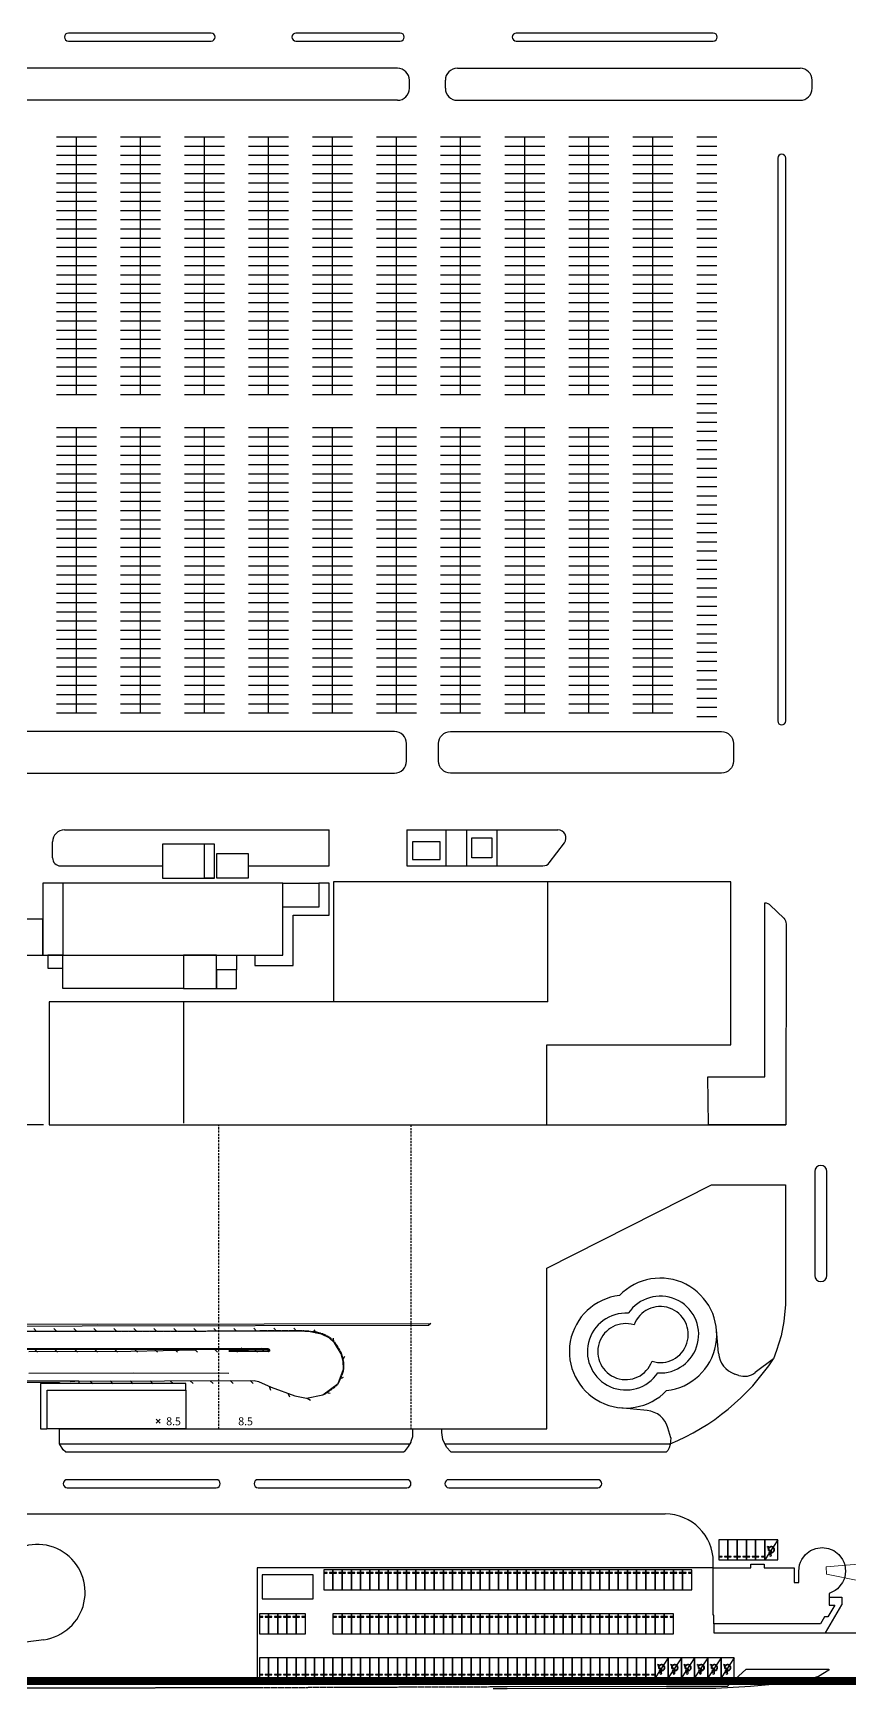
# Model space of a CAD drawing. Header units: millimetres. Extents: x -17369 to 294000, y -718917 to 220315.
# Drawn here: x 279222 to 282072, y -200741 to -194964 of the extents above; entities that cross this region are included whole.
import ezdxf
from ezdxf.xclip import XClip

# ---------------------------------------------------------------- set-up
doc = ezdxf.new("R2010")
doc.units = ezdxf.units.MM
doc.header["$LTSCALE"] = 350
doc.header["$XCLIPFRAME"] = 2
doc.linetypes.add('xref key map$0$HID', pattern=[2.3, 1.5, -0.8])
doc.linetypes.add('xref key map$0$PHANTOM2', pattern=[1.25, 0.625, -0.125, 0.125, -0.125, 0.125, -0.125])
for name, color, linetype in [('xref key map$0$AE221_가드레일', 8, 'Continuous'), ('xref key map$0$CA0021_표고점수치', 8, 'Continuous'), ('xref key map$0$CA002_표고점(기호)', 8, 'Continuous'), ('xref key map$0$CTR', 8, 'Continuous'), ('xref key map$0$L-BLDG', 9, 'Continuous'), ('xref key map$0$L-건물', 8, 'Continuous'), ('xref key map$0$PARK', 8, 'Continuous'), ('xref key map$0$대지경계선', 1, 'Continuous')]:
    doc.layers.add(name, color=color, linetype=linetype)
doc.styles.add('xref key map$0$맑은고딕', font='malgun.ttf')

# ---------------------------------------------------------------- blocks, each defined once
blk = doc.blocks.new('xref key map$0$주차구획2300x5000')
at = {"layer": 'xref key map$0$PARK'}
blk.add_lwpolyline([(0, 0), (2300, 0), (2300, 5000), (0, 5000)], close=True, dxfattribs=at)
at = {"layer": 'xref key map$0$PARK', "color": 8}
for points in [[(250, 700), (850, 700), (850, 850), (250, 850)], [(1450, 700), (2050, 700), (2050, 850), (1450, 850)]]:
    blk.add_lwpolyline(points, close=True, dxfattribs=at)
blk = doc.blocks.new('xref key map$0$주차구획3300x5000')
at = {"layer": 'xref key map$0$PARK', "color": 8}
for p, q in [((0, 0), (3300, 5000)), ((1521, 3267), (1507, 3142)), ((1653, 3733), (1545, 2759)), ((1545, 2759), (2258, 2551)), ((1707, 3129), (1676, 2846)), ((1676, 2846), (2372, 2643)), ((1707, 3129), (2216, 2980)), ((1762, 3626), (1720, 3250)), ((1720, 3250), (2250, 3095)), ((2208, 2085), (2219, 1913)), ((2250, 3095), (2216, 2980)), ((2258, 2551), (2311, 1728)), ((2311, 1728), (2622, 1693)), ((2372, 2643), (2424, 1836)), ((2424, 1836), (2614, 1815)), ((2614, 1815), (2622, 1693))]:
    blk.add_line(p, q, dxfattribs=at)
at = {"layer": 'xref key map$0$PARK'}
blk.add_lwpolyline([(0, 0), (3300, 0), (3300, 5000), (0, 5000)], close=True, dxfattribs=at)
at = {"layer": 'xref key map$0$PARK', "color": 8}
for centre, radius, start, end in [((1653, 2478), 800, 99.47859, 315.02603), ((1653, 2478), 680, 102.35799, 324.67673), ((1867, 3842), 240, 244.11815, 207.07082)]:
    blk.add_arc(centre, radius, start, end, dxfattribs=at)
blk = doc.blocks.new('xref key map$0$AE221')
at = {"layer": 'xref key map$0$AE221_가드레일', "flags": 128}
blk.add_lwpolyline([(0, 0), (0.707, -0.707)], dxfattribs=at)
blk = doc.blocks.new('xref key map$0$CA002')
at = {"layer": 'xref key map$0$CA002_표고점(기호)'}
for points in [[(-0.5, 0.5), (0.5, -0.5)], [(0.5, 0.5), (-0.5, -0.5)]]:
    blk.add_lwpolyline(points, dxfattribs=at)
blk = doc.blocks.new('xref key map')
at = {"layer": 'xref key map$0$AE221_가드레일'}
for points in [[(1830777, 527833), (1831930, 527944), (1876787, 528069), (1877828, 527834), (1881026, 526387), (1886920, 524289), (1889853, 523659), (1893910, 524494), (1897783, 527329), (1899090, 530892), (1899000, 532908), (1898500, 534763), (1896875, 537512), (1895486, 538781), (1893571, 539698), (1890778, 540224), (1888040, 540432), (1683288, 540244), (1617437, 540111), (1615519, 541192), (1615027, 541538), (1491882, 541494)], [(1491869, 535816), (1651759, 535730), (1808861, 535875), (1879616, 535905), (1880123, 535854), (1880373, 535784), (1880421, 535705), (1880416, 535610), (1880399, 535505), (1880311, 535436), (1870416, 535566)]]:
    blk.add_lwpolyline(points, dxfattribs=at)
at = {"layer": 'xref key map$0$CTR'}
for p, q in [((1912541, 856086), (1737200, 856086)), ((1915541, 851086), (1915541, 853086)), ((1924541, 851086), (1924541, 853086)), ((1927541, 856086), (2013197, 856086)), ((2016197, 851086), (2016197, 853086)), ((1912541, 848086), (1723209, 848086)), ((1927541, 848086), (2013197, 848086)), ((1826357, 658726), (1826357, 662726)), ((1829357, 665726), (1895468, 665726)), ((1895468, 656726), (1895468, 665726)), ((1914919, 665726), (1952685, 665726)), ((1914919, 665726), (1914919, 656726)), ((1924623, 665726), (1924623, 656726)), ((1929823, 665726), (1929823, 656726)), ((1937423, 665726), (1937423, 656726)), ((1950523, 657523), (1954284, 662523)), ((1828357, 656726), (1853868, 656726)), ((1875343, 656726), (1895468, 656726)), ((1914919, 656726), (1948924, 656726)), ((1992818, 534876), (1992316, 540775)), ((2006588, 533519), (2002016, 530049)), ((1997855, 529370), (1996876, 529701)), ((1975019, 520572), (1968176, 521287)), ((1980890, 513777), (1980153, 516291)), ((1828131, 512228), (1915627, 512228)), ((1829604, 510228), (1914198, 510228)), ((1924465, 512228), (1980719, 512228)), ((1925905, 510228), (1979853, 510228)), ((1298360, 494728), (1979505, 494728)), ((1877505, 481272), (1877504, 453003)), ((1991505, 481272), (1877505, 481272)), ((1991505, 481272), (1991505, 482728)), ((2019534, 465052), (2023675, 471995)), ((2020475, 473962), (2023675, 473962)), ((2023675, 473962), (2023675, 471995)), ((1991605, 467252), (1991605, 465052)), ((1991605, 465052), (2019534, 465052)), ((2019534, 465052), (2032412, 465052)), ((1824142, 463292), (1805597, 460791))]:
    blk.add_line(p, q, dxfattribs=at)
for points in [[(1866001, 862886, 1), (1866001, 864886), (1830314, 864886, 1), (1830314, 862886)], [(1913270, 862886, 1), (1913270, 864886), (1887194, 864886, 1), (1887194, 862886)], [(1991492, 862886, 1), (1991492, 864886), (1942265, 864886, 1), (1942265, 862886)], [(2009622, 833616, 1), (2007622, 833616), (2007622, 692950, 1), (2009622, 692950)], [(1911835, 690295), (1731166, 690295), (1731166, 682903, 0.4142136), (1734166, 679903), (1911835, 679903, 0.4142136), (1914835, 682903), (1914835, 687295, 0.4142136)], [(1925835, 690295), (1993558, 690295, -0.4142136), (1996558, 687295), (1996558, 682903, -0.4142136), (1993558, 679903), (1925835, 679903, -0.4142136), (1922835, 682903), (1922835, 687295, -0.4142136)], [(2019888, 580344, 1), (2016888, 580344), (2016888, 554315, 1), (2019888, 554315)], [(1979834, 525566, 1.4268489), (1968076, 549323, 1.4268489)], [(1977640, 529999, 1.7347372), (1970270, 544890, 1.7347372)], [(1976210, 532888, 2.3229404), (1971699, 542002, 2.3229404)], [(1830043, 503296, 1), (1830043, 501296), (1867265, 501296, 1), (1867265, 503296)], [(1877728, 503296, 1), (1877728, 501296), (1914951, 501296, 1), (1914951, 503296)], [(1925414, 503296, 1), (1925414, 501296), (1962636, 501296, 1), (1962636, 503296)]]:
    blk.add_lwpolyline(points, format="xyb", close=True, dxfattribs=at)
at = {"layer": 'xref key map$0$CTR', "flags": 128}
blk.add_lwpolyline([(1990185, 603985), (2004362, 603985), (2004362, 647486, -0.1968051), (2005764, 646912), (2009102, 643628, -0.2014355), (2009699, 642199), (2009696, 640616), (2009622, 591985), (1990306, 591985), (1990185, 603985)], format="xyb", dxfattribs=at)
at = {"layer": 'xref key map$0$CTR', "linetype": 'xref key map$0$PHANTOM2', "ltscale": 2, "flags": 128}
for points in [[(1894325, 524693), (1896950, 526500), (1897839, 527401), (1898941, 529892), (1899207, 530932), (1899140, 532718), (1898738, 534526), (1897986, 536013), (1896944, 537623), (1895693, 538835), (1893854, 539766), (1892499, 540133), (1890446, 540397), (1888363, 540524), (1855983, 540320), (1772380, 540348), (1693316, 540361), (1617525, 540236), (1615235, 541465), (1615235, 603004), (1775824, 603004)], [(1936525, 451476), (1878884, 451263), (1878840, 451263), (1878790, 451262), (1808970, 451156), (1784024, 451315), (1756912, 454515), (1754672, 454735), (1752080, 454925), (1748489, 454782), (1742777, 453996), (1730838, 451237), (1729355, 451005), (1726185, 451040), (1676137, 451154), (1665998, 451155), (1633879, 451157), (1569569, 451011), (1519826, 451099), (1491675, 451077)]]:
    blk.add_lwpolyline(points, dxfattribs=at)
at = {"layer": 'xref key map$0$CTR', "flags": 128}
for points in [[(1824133, 591985), (1564133, 591985), (1564133, 527985), (1832903, 527985), (1832903, 527345)], [(1949903, 591985), (2009622, 591985)], [(1828131, 515985), (1949903, 515985), (1949903, 556176), (1991042, 576985), (2009599, 576985), (2009553, 547049), (2009145, 542844), (2008464, 539275), (2007295, 535554), (2006588, 533519)], [(1491884, 542161), (1616001, 542240), (1837564, 542171), (1920938, 542333), (1920349, 541862), (1833737, 541699), (1615958, 541611), (1491882, 541600)], [(1491850, 527353), (1500523, 527366), (1513605, 527633), (1719362, 527543), (1734070, 527579), (1817032, 527694), (1828131, 527565), (1828131, 527345)], [(1916333, 515985), (1916306, 513979), (1915948, 512839), (1915896, 512676), (1915252, 511602), (1914208, 510234), (1914198, 510228)], [(1925905, 510228), (1924834, 511451), (1923922, 513371), (1923663, 515070), (1923672, 515985)], [(1980890, 513777), (1980821, 512933), (1980694, 512059), (1980487, 511294), (1980157, 510617), (1979853, 510228)], [(1829604, 510228), (1828988, 510752), (1828131, 512228)], [(2020407, 455917), (2020374, 455662), (2017838, 454130), (2014310, 453115), (2009055, 452331), (2000814, 451603), (1992125, 451111), (1979807, 451118), (1939957, 451016), (1936524, 451004)]]:
    blk.add_lwpolyline(points, dxfattribs=at)
at = {"layer": 'xref key map$0$CTR', "linetype": 'xref key map$0$HID', "flags": 128}
for points in [[(1867903, 515985), (1867903, 591985)], [(1915903, 591985), (1915903, 515985)]]:
    blk.add_lwpolyline(points, dxfattribs=at)
at = {"layer": 'xref key map$0$CTR'}
for points in [[(1491870, 536016), (1651759, 535930), (1808861, 536075), (1879626, 536105), (1880161, 536051), (1880503, 535955), (1880625, 535755), (1880615, 535588), (1880585, 535395), (1880379, 535235), (1870414, 535366)], [(1862053, 535632), (1845958, 535353), (1820438, 535250)], [(1820466, 529903), (1846627, 530012), (1870456, 529912)], [(1828131, 512228), (1828131, 515985)], [(1995006, 451583), (1999719, 455917), (2020407, 455917)], [(1995006, 451583), (1979807, 451590), (1939956, 451488), (1936525, 451476)]]:
    blk.add_lwpolyline(points, dxfattribs=at)
for centre, radius, start, end in [((1912541, 853086), 3000, 0, 90), ((1927541, 853086), 3000, 90, 180), ((2013197, 853086), 3000, 0, 90), ((1912541, 851086), 3000, 270, 0), ((1927541, 851086), 3000, 180, 270), ((2013197, 851086), 3000, 270, 0), ((1829357, 662726), 3000, 90, 180), ((1952685, 663726), 2000, 323.05, 90), ((1828357, 658726), 2000, 180, 270), ((1948924, 658726), 2000, 270, 323.05), ((1998796, 535385), 6000, 184.86581, 251.33167), ((1958778, 565249), 57381, 292.48056, 326.42954), ((1999295, 533633), 4500, 251.33167, 307.1995), ((1974395, 514604), 6000, 16.33167, 84.03032), ((1979505, 482728), 12000, 0, 90), ((1822543, 475147), 11962, 277.68283, 126.77642)]:
    blk.add_arc(centre, radius, start, end, dxfattribs=at)
at = {"layer": 'xref key map$0$L-BLDG'}
for p, q in [((1950133, 622755), (1950133, 652755)), ((1859133, 622755), (1859133, 592370)), ((1950133, 622755), (1896558, 622755))]:
    blk.add_line(p, q, dxfattribs=at)
for points in [[(1931123, 663726), (1936123, 663726), (1936123, 658726), (1931123, 658726)], [(1864293, 653702), (1866843, 653702), (1866843, 662152), (1864293, 662152)], [(1823918, 634370), (1883918, 634370), (1883918, 652370), (1823918, 652370)], [(1896558, 622755), (1825533, 622755), (1825533, 591985), (1949903, 591985), (1949903, 611985), (1995903, 611985), (1995903, 652755), (1896558, 652755)], [(1828918, 634370), (1883918, 634370), (1883918, 652370), (1828918, 652370)], [(1892918, 646370), (1883918, 646370), (1883918, 652370), (1892918, 652370)], [(1818918, 634370), (1823918, 634370), (1823918, 643370), (1818918, 643370)], [(1825218, 631170), (1828918, 631170), (1828918, 634370), (1825218, 634370)], [(1828918, 634370), (1859118, 634370), (1859118, 626070), (1828918, 626070)], [(1859118, 626070), (1867318, 626070), (1867318, 634370), (1859118, 634370)], [(1867318, 634370), (1872318, 634370), (1872318, 630751), (1867318, 630751)], [(1867318, 626070), (1872318, 626070), (1872318, 630751), (1867318, 630751)], [(1859715, 515985), (1824995, 515985), (1824995, 525705), (1859715, 525705)], [(1991605, 467252), (1991605, 469452), (1991505, 469452), (1991505, 481272), (2000865, 481272), (2000865, 482172), (2004265, 482172), (2004265, 481272), (2011715, 481272), (2011715, 477563), (2012855, 477563), (2012855, 480462), (2013066, 482022), (2013301, 482705), (2013618, 483353), (2014571, 484606), (2015823, 485559), (2016472, 485876), (2017155, 486111), (2018715, 486322), (2020274, 486111), (2020957, 485876), (2021606, 485559), (2022858, 484606), (2023812, 483353), (2024129, 482705), (2024363, 482022), (2024575, 480462), (2024363, 478902), (2024129, 478220), (2023812, 477572), (2022526, 476011), (2021944, 475572), (2020475, 474873), (2020475, 471962), (2021909, 471962), (2020149, 469012), (2019334, 469012), (2018284, 467252), (1991605, 467252)], [(1878757, 479545), (1878757, 473539), (1891501, 473539), (1891501, 479545)]]:
    blk.add_lwpolyline(points, close=True, dxfattribs=at)
blk.add_lwpolyline([(1859715, 525725), (1859715, 527345), (1823355, 527345), (1823355, 515985), (1824975, 515985)], dxfattribs=at)
at = {"layer": 'xref key map$0$L-건물'}
for points in [[(1916363, 658276), (1923224, 658276), (1923224, 662692), (1916363, 662692)], [(1853868, 653677), (1866868, 653677), (1866868, 662177), (1853868, 662177)], [(1867343, 653702), (1875343, 653702), (1875343, 659702), (1867343, 659702)]]:
    blk.add_lwpolyline(points, close=True, dxfattribs=at)
blk.add_lwpolyline([(1876918, 634370), (1876918, 631820), (1886468, 631820), (1886468, 644370), (1895468, 644370), (1895468, 652370), (1892918, 652370)], dxfattribs=at)
at = {"layer": 'xref key map$0$L-건물', "lineweight": 9}
blk.add_lwpolyline([(2040844, 504977), (2038791, 505652), (2030706, 482458), (2019717, 481539), (2019810, 479637), (2028033, 478006), (2035132, 478600)], close=True, dxfattribs=at)
at = {"layer": 'xref key map$0$PARK'}
for p, q in [((1827366, 838960), (1837366, 838960)), ((1827366, 836660), (1837366, 836660)), ((1832366, 774560), (1832366, 838960)), ((1843366, 838960), (1853366, 838960)), ((1843366, 836660), (1853366, 836660)), ((1848366, 774560), (1848366, 838960)), ((1859366, 838960), (1869366, 838960)), ((1859366, 836660), (1869366, 836660)), ((1864366, 774560), (1864366, 838960)), ((1875366, 838960), (1885366, 838960)), ((1875366, 836660), (1885366, 836660)), ((1880366, 774560), (1880366, 838960)), ((1891366, 838960), (1901366, 838960)), ((1891366, 836660), (1901366, 836660)), ((1896366, 774560), (1896366, 838960)), ((1907366, 838960), (1917366, 838960)), ((1907366, 836660), (1917366, 836660)), ((1912366, 774560), (1912366, 838960)), ((1923366, 838960), (1933366, 838960)), ((1923366, 836660), (1933366, 836660)), ((1928366, 774560), (1928366, 838960)), ((1939366, 838960), (1949366, 838960)), ((1939366, 836660), (1949366, 836660)), ((1944366, 774560), (1944366, 838960)), ((1955366, 838960), (1965366, 838960)), ((1955366, 836660), (1965366, 836660)), ((1960366, 774560), (1960366, 838960)), ((1971366, 838960), (1981366, 838960)), ((1971366, 836660), (1981366, 836660)), ((1976366, 774560), (1976366, 838960)), ((1987366, 838960), (1992366, 838960)), ((1987366, 836660), (1992366, 836660)), ((1827366, 834360), (1837366, 834360)), ((1827366, 832060), (1837366, 832060)), ((1843366, 834360), (1853366, 834360)), ((1843366, 832060), (1853366, 832060)), ((1859366, 834360), (1869366, 834360)), ((1859366, 832060), (1869366, 832060)), ((1875366, 834360), (1885366, 834360)), ((1875366, 832060), (1885366, 832060)), ((1891366, 834360), (1901366, 834360)), ((1891366, 832060), (1901366, 832060)), ((1907366, 834360), (1917366, 834360)), ((1907366, 832060), (1917366, 832060)), ((1923366, 834360), (1933366, 834360)), ((1923366, 832060), (1933366, 832060)), ((1939366, 834360), (1949366, 834360)), ((1939366, 832060), (1949366, 832060)), ((1955366, 834360), (1965366, 834360)), ((1955366, 832060), (1965366, 832060)), ((1971366, 834360), (1981366, 834360)), ((1971366, 832060), (1981366, 832060)), ((1987366, 834360), (1992366, 834360)), ((1987366, 832060), (1992366, 832060)), ((1827366, 829760), (1837366, 829760)), ((1843366, 829760), (1853366, 829760)), ((1859366, 829760), (1869366, 829760)), ((1875366, 829760), (1885366, 829760)), ((1891366, 829760), (1901366, 829760)), ((1907366, 829760), (1917366, 829760)), ((1923366, 829760), (1933366, 829760)), ((1939366, 829760), (1949366, 829760)), ((1955366, 829760), (1965366, 829760)), ((1971366, 829760), (1981366, 829760)), ((1987366, 829760), (1992366, 829760)), ((1827366, 827460), (1837366, 827460)), ((1827366, 825160), (1837366, 825160)), ((1843366, 827460), (1853366, 827460)), ((1843366, 825160), (1853366, 825160)), ((1859366, 827460), (1869366, 827460)), ((1859366, 825160), (1869366, 825160)), ((1875366, 827460), (1885366, 827460)), ((1875366, 825160), (1885366, 825160)), ((1891366, 827460), (1901366, 827460)), ((1891366, 825160), (1901366, 825160)), ((1907366, 827460), (1917366, 827460)), ((1907366, 825160), (1917366, 825160)), ((1923366, 827460), (1933366, 827460)), ((1923366, 825160), (1933366, 825160)), ((1939366, 827460), (1949366, 827460)), ((1939366, 825160), (1949366, 825160)), ((1955366, 827460), (1965366, 827460)), ((1955366, 825160), (1965366, 825160)), ((1971366, 827460), (1981366, 827460)), ((1971366, 825160), (1981366, 825160)), ((1987366, 827460), (1992366, 827460)), ((1987366, 825160), (1992366, 825160)), ((1827366, 822860), (1837366, 822860)), ((1827366, 820560), (1837366, 820560)), ((1843366, 822860), (1853366, 822860)), ((1843366, 820560), (1853366, 820560)), ((1859366, 822860), (1869366, 822860)), ((1859366, 820560), (1869366, 820560)), ((1875366, 822860), (1885366, 822860)), ((1875366, 820560), (1885366, 820560)), ((1891366, 822860), (1901366, 822860)), ((1891366, 820560), (1901366, 820560)), ((1907366, 822860), (1917366, 822860)), ((1907366, 820560), (1917366, 820560)), ((1923366, 822860), (1933366, 822860)), ((1923366, 820560), (1933366, 820560)), ((1939366, 822860), (1949366, 822860)), ((1939366, 820560), (1949366, 820560)), ((1955366, 822860), (1965366, 822860)), ((1955366, 820560), (1965366, 820560)), ((1971366, 822860), (1981366, 822860)), ((1971366, 820560), (1981366, 820560)), ((1987366, 822860), (1992366, 822860)), ((1987366, 820560), (1992366, 820560)), ((1827366, 818260), (1837366, 818260)), ((1827366, 815960), (1837366, 815960)), ((1843366, 818260), (1853366, 818260)), ((1843366, 815960), (1853366, 815960)), ((1859366, 818260), (1869366, 818260)), ((1859366, 815960), (1869366, 815960)), ((1875366, 818260), (1885366, 818260)), ((1875366, 815960), (1885366, 815960)), ((1891366, 818260), (1901366, 818260)), ((1891366, 815960), (1901366, 815960)), ((1907366, 818260), (1917366, 818260)), ((1907366, 815960), (1917366, 815960)), ((1923366, 818260), (1933366, 818260)), ((1923366, 815960), (1933366, 815960)), ((1939366, 818260), (1949366, 818260)), ((1939366, 815960), (1949366, 815960)), ((1955366, 818260), (1965366, 818260)), ((1955366, 815960), (1965366, 815960)), ((1971366, 818260), (1981366, 818260)), ((1971366, 815960), (1981366, 815960)), ((1987366, 818260), (1992366, 818260)), ((1987366, 815960), (1992366, 815960)), ((1827366, 813660), (1837366, 813660)), ((1827366, 811360), (1837366, 811360)), ((1843366, 813660), (1853366, 813660)), ((1843366, 811360), (1853366, 811360)), ((1859366, 813660), (1869366, 813660)), ((1859366, 811360), (1869366, 811360)), ((1875366, 813660), (1885366, 813660)), ((1875366, 811360), (1885366, 811360)), ((1891366, 813660), (1901366, 813660)), ((1891366, 811360), (1901366, 811360)), ((1907366, 813660), (1917366, 813660)), ((1907366, 811360), (1917366, 811360)), ((1923366, 813660), (1933366, 813660)), ((1923366, 811360), (1933366, 811360)), ((1939366, 813660), (1949366, 813660)), ((1939366, 811360), (1949366, 811360)), ((1955366, 813660), (1965366, 813660)), ((1955366, 811360), (1965366, 811360)), ((1971366, 813660), (1981366, 813660)), ((1971366, 811360), (1981366, 811360)), ((1987366, 813660), (1992366, 813660)), ((1987366, 811360), (1992366, 811360)), ((1827366, 809060), (1837366, 809060)), ((1843366, 809060), (1853366, 809060)), ((1859366, 809060), (1869366, 809060)), ((1875366, 809060), (1885366, 809060)), ((1891366, 809060), (1901366, 809060)), ((1907366, 809060), (1917366, 809060)), ((1923366, 809060), (1933366, 809060)), ((1939366, 809060), (1949366, 809060)), ((1955366, 809060), (1965366, 809060)), ((1971366, 809060), (1981366, 809060)), ((1987366, 809060), (1992366, 809060)), ((1827366, 806760), (1837366, 806760)), ((1827366, 804460), (1837366, 804460)), ((1843366, 806760), (1853366, 806760)), ((1843366, 804460), (1853366, 804460)), ((1859366, 806760), (1869366, 806760)), ((1859366, 804460), (1869366, 804460)), ((1875366, 806760), (1885366, 806760)), ((1875366, 804460), (1885366, 804460)), ((1891366, 806760), (1901366, 806760)), ((1891366, 804460), (1901366, 804460)), ((1907366, 806760), (1917366, 806760)), ((1907366, 804460), (1917366, 804460)), ((1923366, 806760), (1933366, 806760)), ((1923366, 804460), (1933366, 804460)), ((1939366, 806760), (1949366, 806760)), ((1939366, 804460), (1949366, 804460)), ((1955366, 806760), (1965366, 806760)), ((1955366, 804460), (1965366, 804460)), ((1971366, 806760), (1981366, 806760)), ((1971366, 804460), (1981366, 804460)), ((1987366, 806760), (1992366, 806760)), ((1987366, 804460), (1992366, 804460)), ((1827366, 802160), (1837366, 802160)), ((1827366, 799860), (1837366, 799860)), ((1843366, 802160), (1853366, 802160)), ((1843366, 799860), (1853366, 799860)), ((1859366, 802160), (1869366, 802160)), ((1859366, 799860), (1869366, 799860)), ((1875366, 802160), (1885366, 802160)), ((1875366, 799860), (1885366, 799860)), ((1891366, 802160), (1901366, 802160)), ((1891366, 799860), (1901366, 799860)), ((1907366, 802160), (1917366, 802160)), ((1907366, 799860), (1917366, 799860)), ((1923366, 802160), (1933366, 802160)), ((1923366, 799860), (1933366, 799860)), ((1939366, 802160), (1949366, 802160)), ((1939366, 799860), (1949366, 799860)), ((1955366, 802160), (1965366, 802160)), ((1955366, 799860), (1965366, 799860)), ((1971366, 802160), (1981366, 802160)), ((1971366, 799860), (1981366, 799860)), ((1987366, 802160), (1992366, 802160)), ((1987366, 799860), (1992366, 799860)), ((1827366, 797560), (1837366, 797560)), ((1827366, 795260), (1837366, 795260)), ((1843366, 797560), (1853366, 797560)), ((1843366, 795260), (1853366, 795260)), ((1859366, 797560), (1869366, 797560)), ((1859366, 795260), (1869366, 795260)), ((1875366, 797560), (1885366, 797560)), ((1875366, 795260), (1885366, 795260)), ((1891366, 797560), (1901366, 797560)), ((1891366, 795260), (1901366, 795260)), ((1907366, 797560), (1917366, 797560)), ((1907366, 795260), (1917366, 795260)), ((1923366, 797560), (1933366, 797560)), ((1923366, 795260), (1933366, 795260)), ((1939366, 797560), (1949366, 797560)), ((1939366, 795260), (1949366, 795260)), ((1955366, 797560), (1965366, 797560)), ((1955366, 795260), (1965366, 795260)), ((1971366, 797560), (1981366, 797560)), ((1971366, 795260), (1981366, 795260)), ((1987366, 797560), (1992366, 797560)), ((1987366, 795260), (1992366, 795260)), ((1827366, 792960), (1837366, 792960)), ((1827366, 790660), (1837366, 790660)), ((1843366, 792960), (1853366, 792960)), ((1843366, 790660), (1853366, 790660)), ((1859366, 792960), (1869366, 792960)), ((1859366, 790660), (1869366, 790660)), ((1875366, 792960), (1885366, 792960)), ((1875366, 790660), (1885366, 790660)), ((1891366, 792960), (1901366, 792960)), ((1891366, 790660), (1901366, 790660)), ((1907366, 792960), (1917366, 792960)), ((1907366, 790660), (1917366, 790660)), ((1923366, 792960), (1933366, 792960)), ((1923366, 790660), (1933366, 790660)), ((1939366, 792960), (1949366, 792960)), ((1939366, 790660), (1949366, 790660)), ((1955366, 792960), (1965366, 792960)), ((1955366, 790660), (1965366, 790660)), ((1971366, 792960), (1981366, 792960)), ((1971366, 790660), (1981366, 790660)), ((1987366, 792960), (1992366, 792960)), ((1987366, 790660), (1992366, 790660)), ((1827366, 788360), (1837366, 788360)), ((1843366, 788360), (1853366, 788360)), ((1859366, 788360), (1869366, 788360)), ((1875366, 788360), (1885366, 788360)), ((1891366, 788360), (1901366, 788360)), ((1907366, 788360), (1917366, 788360)), ((1923366, 788360), (1933366, 788360)), ((1939366, 788360), (1949366, 788360)), ((1955366, 788360), (1965366, 788360)), ((1971366, 788360), (1981366, 788360)), ((1987366, 788360), (1992366, 788360)), ((1827366, 786060), (1837366, 786060)), ((1827366, 783760), (1837366, 783760)), ((1843366, 786060), (1853366, 786060)), ((1843366, 783760), (1853366, 783760)), ((1859366, 786060), (1869366, 786060)), ((1859366, 783760), (1869366, 783760)), ((1875366, 786060), (1885366, 786060)), ((1875366, 783760), (1885366, 783760)), ((1891366, 786060), (1901366, 786060)), ((1891366, 783760), (1901366, 783760)), ((1907366, 786060), (1917366, 786060)), ((1907366, 783760), (1917366, 783760)), ((1923366, 786060), (1933366, 786060)), ((1923366, 783760), (1933366, 783760)), ((1939366, 786060), (1949366, 786060)), ((1939366, 783760), (1949366, 783760)), ((1955366, 786060), (1965366, 786060)), ((1955366, 783760), (1965366, 783760)), ((1971366, 786060), (1981366, 786060)), ((1971366, 783760), (1981366, 783760)), ((1987366, 786060), (1992366, 786060)), ((1987366, 783760), (1992366, 783760)), ((1827366, 781460), (1837366, 781460)), ((1827366, 779160), (1837366, 779160)), ((1843366, 781460), (1853366, 781460)), ((1843366, 779160), (1853366, 779160)), ((1859366, 781460), (1869366, 781460)), ((1859366, 779160), (1869366, 779160)), ((1875366, 781460), (1885366, 781460)), ((1875366, 779160), (1885366, 779160)), ((1891366, 781460), (1901366, 781460)), ((1891366, 779160), (1901366, 779160)), ((1907366, 781460), (1917366, 781460)), ((1907366, 779160), (1917366, 779160)), ((1923366, 781460), (1933366, 781460)), ((1923366, 779160), (1933366, 779160)), ((1939366, 781460), (1949366, 781460)), ((1939366, 779160), (1949366, 779160)), ((1955366, 781460), (1965366, 781460)), ((1955366, 779160), (1965366, 779160)), ((1971366, 781460), (1981366, 781460)), ((1971366, 779160), (1981366, 779160)), ((1987366, 781460), (1992366, 781460)), ((1987366, 779160), (1992366, 779160)), ((1827366, 776860), (1837366, 776860)), ((1827366, 774560), (1837366, 774560)), ((1843366, 776860), (1853366, 776860)), ((1843366, 774560), (1853366, 774560)), ((1859366, 776860), (1869366, 776860)), ((1859366, 774560), (1869366, 774560)), ((1875366, 776860), (1885366, 776860)), ((1875366, 774560), (1885366, 774560)), ((1891366, 776860), (1901366, 776860)), ((1891366, 774560), (1901366, 774560)), ((1907366, 776860), (1917366, 776860)), ((1907366, 774560), (1917366, 774560)), ((1923366, 776860), (1933366, 776860)), ((1923366, 774560), (1933366, 774560)), ((1939366, 776860), (1949366, 776860)), ((1939366, 774560), (1949366, 774560)), ((1955366, 776860), (1965366, 776860)), ((1955366, 774560), (1965366, 774560)), ((1971366, 776860), (1981366, 776860)), ((1971366, 774560), (1981366, 774560)), ((1987366, 776860), (1992366, 776860)), ((1987366, 774560), (1992366, 774560)), ((1987366, 772260), (1992366, 772260)), ((1987366, 769960), (1992366, 769960)), ((1827366, 766260), (1837366, 766260)), ((1832366, 694960), (1832366, 766260)), ((1843366, 766260), (1853366, 766260)), ((1848366, 694960), (1848366, 766260)), ((1859366, 766260), (1869366, 766260)), ((1864366, 694960), (1864366, 766260)), ((1875366, 766260), (1885366, 766260)), ((1880366, 694960), (1880366, 766260)), ((1891366, 766260), (1901366, 766260)), ((1896366, 694960), (1896366, 766260)), ((1907366, 766260), (1917366, 766260)), ((1912366, 694960), (1912366, 766260)), ((1923366, 766260), (1933366, 766260)), ((1928366, 694960), (1928366, 766260)), ((1939366, 766260), (1949366, 766260)), ((1944366, 694960), (1944366, 766260)), ((1955366, 766260), (1965366, 766260)), ((1960366, 694960), (1960366, 766260)), ((1971366, 766260), (1981366, 766260)), ((1976366, 694960), (1976366, 766260)), ((1987366, 767660), (1992366, 767660)), ((1827366, 763960), (1837366, 763960)), ((1827366, 761660), (1837366, 761660)), ((1843366, 763960), (1853366, 763960)), ((1843366, 761660), (1853366, 761660)), ((1859366, 763960), (1869366, 763960)), ((1859366, 761660), (1869366, 761660)), ((1875366, 763960), (1885366, 763960)), ((1875366, 761660), (1885366, 761660)), ((1891366, 763960), (1901366, 763960)), ((1891366, 761660), (1901366, 761660)), ((1907366, 763960), (1917366, 763960)), ((1907366, 761660), (1917366, 761660)), ((1923366, 763960), (1933366, 763960)), ((1923366, 761660), (1933366, 761660)), ((1939366, 763960), (1949366, 763960)), ((1939366, 761660), (1949366, 761660)), ((1955366, 763960), (1965366, 763960)), ((1955366, 761660), (1965366, 761660)), ((1971366, 763960), (1981366, 763960)), ((1971366, 761660), (1981366, 761660)), ((1987366, 765360), (1992366, 765360)), ((1987366, 763060), (1992366, 763060)), ((1827366, 759360), (1837366, 759360)), ((1843366, 759360), (1853366, 759360)), ((1859366, 759360), (1869366, 759360)), ((1875366, 759360), (1885366, 759360)), ((1891366, 759360), (1901366, 759360)), ((1907366, 759360), (1917366, 759360)), ((1923366, 759360), (1933366, 759360)), ((1939366, 759360), (1949366, 759360)), ((1955366, 759360), (1965366, 759360)), ((1971366, 759360), (1981366, 759360)), ((1987366, 760760), (1992366, 760760)), ((1987366, 758460), (1992366, 758460)), ((1827366, 757060), (1837366, 757060)), ((1827366, 754760), (1837366, 754760)), ((1843366, 757060), (1853366, 757060)), ((1843366, 754760), (1853366, 754760)), ((1859366, 757060), (1869366, 757060)), ((1859366, 754760), (1869366, 754760)), ((1875366, 757060), (1885366, 757060)), ((1875366, 754760), (1885366, 754760)), ((1891366, 757060), (1901366, 757060)), ((1891366, 754760), (1901366, 754760)), ((1907366, 757060), (1917366, 757060)), ((1907366, 754760), (1917366, 754760)), ((1923366, 757060), (1933366, 757060)), ((1923366, 754760), (1933366, 754760)), ((1939366, 757060), (1949366, 757060)), ((1939366, 754760), (1949366, 754760)), ((1955366, 757060), (1965366, 757060)), ((1955366, 754760), (1965366, 754760)), ((1971366, 757060), (1981366, 757060)), ((1971366, 754760), (1981366, 754760)), ((1987366, 756160), (1992366, 756160)), ((1987366, 753860), (1992366, 753860)), ((1827366, 752460), (1837366, 752460)), ((1827366, 750160), (1837366, 750160)), ((1843366, 752460), (1853366, 752460)), ((1843366, 750160), (1853366, 750160)), ((1859366, 752460), (1869366, 752460)), ((1859366, 750160), (1869366, 750160)), ((1875366, 752460), (1885366, 752460)), ((1875366, 750160), (1885366, 750160)), ((1891366, 752460), (1901366, 752460)), ((1891366, 750160), (1901366, 750160)), ((1907366, 752460), (1917366, 752460)), ((1907366, 750160), (1917366, 750160)), ((1923366, 752460), (1933366, 752460)), ((1923366, 750160), (1933366, 750160)), ((1939366, 752460), (1949366, 752460)), ((1939366, 750160), (1949366, 750160)), ((1955366, 752460), (1965366, 752460)), ((1955366, 750160), (1965366, 750160)), ((1971366, 752460), (1981366, 752460)), ((1971366, 750160), (1981366, 750160)), ((1987366, 751560), (1992366, 751560)), ((1987366, 749260), (1992366, 749260)), ((1827366, 747860), (1837366, 747860)), ((1827366, 745560), (1837366, 745560)), ((1843366, 747860), (1853366, 747860)), ((1843366, 745560), (1853366, 745560)), ((1859366, 747860), (1869366, 747860)), ((1859366, 745560), (1869366, 745560)), ((1875366, 747860), (1885366, 747860)), ((1875366, 745560), (1885366, 745560)), ((1891366, 747860), (1901366, 747860)), ((1891366, 745560), (1901366, 745560)), ((1907366, 747860), (1917366, 747860)), ((1907366, 745560), (1917366, 745560)), ((1923366, 747860), (1933366, 747860)), ((1923366, 745560), (1933366, 745560)), ((1939366, 747860), (1949366, 747860)), ((1939366, 745560), (1949366, 745560)), ((1955366, 747860), (1965366, 747860)), ((1955366, 745560), (1965366, 745560)), ((1971366, 747860), (1981366, 747860)), ((1971366, 745560), (1981366, 745560)), ((1987366, 746960), (1992366, 746960)), ((1827366, 743260), (1837366, 743260)), ((1827366, 740960), (1837366, 740960)), ((1843366, 743260), (1853366, 743260)), ((1843366, 740960), (1853366, 740960)), ((1859366, 743260), (1869366, 743260)), ((1859366, 740960), (1869366, 740960)), ((1875366, 743260), (1885366, 743260)), ((1875366, 740960), (1885366, 740960)), ((1891366, 743260), (1901366, 743260)), ((1891366, 740960), (1901366, 740960)), ((1907366, 743260), (1917366, 743260)), ((1907366, 740960), (1917366, 740960)), ((1923366, 743260), (1933366, 743260)), ((1923366, 740960), (1933366, 740960)), ((1939366, 743260), (1949366, 743260)), ((1939366, 740960), (1949366, 740960)), ((1955366, 743260), (1965366, 743260)), ((1955366, 740960), (1965366, 740960)), ((1971366, 743260), (1981366, 743260)), ((1971366, 740960), (1981366, 740960)), ((1987366, 744660), (1992366, 744660)), ((1987366, 742360), (1992366, 742360)), ((1827366, 738660), (1837366, 738660)), ((1843366, 738660), (1853366, 738660)), ((1859366, 738660), (1869366, 738660)), ((1875366, 738660), (1885366, 738660)), ((1891366, 738660), (1901366, 738660)), ((1907366, 738660), (1917366, 738660)), ((1923366, 738660), (1933366, 738660)), ((1939366, 738660), (1949366, 738660)), ((1955366, 738660), (1965366, 738660)), ((1971366, 738660), (1981366, 738660)), ((1987366, 740060), (1992366, 740060)), ((1987366, 737760), (1992366, 737760)), ((1827366, 736360), (1837366, 736360)), ((1827366, 734060), (1837366, 734060)), ((1843366, 736360), (1853366, 736360)), ((1843366, 734060), (1853366, 734060)), ((1859366, 736360), (1869366, 736360)), ((1859366, 734060), (1869366, 734060)), ((1875366, 736360), (1885366, 736360)), ((1875366, 734060), (1885366, 734060)), ((1891366, 736360), (1901366, 736360)), ((1891366, 734060), (1901366, 734060)), ((1907366, 736360), (1917366, 736360)), ((1907366, 734060), (1917366, 734060)), ((1923366, 736360), (1933366, 736360)), ((1923366, 734060), (1933366, 734060)), ((1939366, 736360), (1949366, 736360)), ((1939366, 734060), (1949366, 734060)), ((1955366, 736360), (1965366, 736360)), ((1955366, 734060), (1965366, 734060)), ((1971366, 736360), (1981366, 736360)), ((1971366, 734060), (1981366, 734060)), ((1987366, 735460), (1992366, 735460)), ((1987366, 733160), (1992366, 733160)), ((1827366, 731760), (1837366, 731760)), ((1827366, 729460), (1837366, 729460)), ((1843366, 731760), (1853366, 731760)), ((1843366, 729460), (1853366, 729460)), ((1859366, 731760), (1869366, 731760)), ((1859366, 729460), (1869366, 729460)), ((1875366, 731760), (1885366, 731760)), ((1875366, 729460), (1885366, 729460)), ((1891366, 731760), (1901366, 731760)), ((1891366, 729460), (1901366, 729460)), ((1907366, 731760), (1917366, 731760)), ((1907366, 729460), (1917366, 729460)), ((1923366, 731760), (1933366, 731760)), ((1923366, 729460), (1933366, 729460)), ((1939366, 731760), (1949366, 731760)), ((1939366, 729460), (1949366, 729460)), ((1955366, 731760), (1965366, 731760)), ((1955366, 729460), (1965366, 729460)), ((1971366, 731760), (1981366, 731760)), ((1971366, 729460), (1981366, 729460)), ((1987366, 730860), (1992366, 730860)), ((1987366, 728560), (1992366, 728560)), ((1827366, 727160), (1837366, 727160)), ((1827366, 724860), (1837366, 724860)), ((1843366, 727160), (1853366, 727160)), ((1843366, 724860), (1853366, 724860)), ((1859366, 727160), (1869366, 727160)), ((1859366, 724860), (1869366, 724860)), ((1875366, 727160), (1885366, 727160)), ((1875366, 724860), (1885366, 724860)), ((1891366, 727160), (1901366, 727160)), ((1891366, 724860), (1901366, 724860)), ((1907366, 727160), (1917366, 727160)), ((1907366, 724860), (1917366, 724860)), ((1923366, 727160), (1933366, 727160)), ((1923366, 724860), (1933366, 724860)), ((1939366, 727160), (1949366, 727160)), ((1939366, 724860), (1949366, 724860)), ((1955366, 727160), (1965366, 727160)), ((1955366, 724860), (1965366, 724860)), ((1971366, 727160), (1981366, 727160)), ((1971366, 724860), (1981366, 724860)), ((1987366, 726260), (1992366, 726260)), ((1827366, 722560), (1837366, 722560)), ((1827366, 720260), (1837366, 720260)), ((1843366, 722560), (1853366, 722560)), ((1843366, 720260), (1853366, 720260)), ((1859366, 722560), (1869366, 722560)), ((1859366, 720260), (1869366, 720260)), ((1875366, 722560), (1885366, 722560)), ((1875366, 720260), (1885366, 720260)), ((1891366, 722560), (1901366, 722560)), ((1891366, 720260), (1901366, 720260)), ((1907366, 722560), (1917366, 722560)), ((1907366, 720260), (1917366, 720260)), ((1923366, 722560), (1933366, 722560)), ((1923366, 720260), (1933366, 720260)), ((1939366, 722560), (1949366, 722560)), ((1939366, 720260), (1949366, 720260)), ((1955366, 722560), (1965366, 722560)), ((1955366, 720260), (1965366, 720260)), ((1971366, 722560), (1981366, 722560)), ((1971366, 720260), (1981366, 720260)), ((1987366, 723960), (1992366, 723960)), ((1987366, 721660), (1992366, 721660)), ((1827366, 717960), (1837366, 717960)), ((1843366, 717960), (1853366, 717960)), ((1859366, 717960), (1869366, 717960)), ((1875366, 717960), (1885366, 717960)), ((1891366, 717960), (1901366, 717960)), ((1907366, 717960), (1917366, 717960)), ((1923366, 717960), (1933366, 717960)), ((1939366, 717960), (1949366, 717960)), ((1955366, 717960), (1965366, 717960)), ((1971366, 717960), (1981366, 717960)), ((1987366, 719360), (1992366, 719360)), ((1987366, 717060), (1992366, 717060)), ((1827366, 715660), (1837366, 715660)), ((1827366, 713360), (1837366, 713360)), ((1843366, 715660), (1853366, 715660)), ((1843366, 713360), (1853366, 713360)), ((1859366, 715660), (1869366, 715660)), ((1859366, 713360), (1869366, 713360)), ((1875366, 715660), (1885366, 715660)), ((1875366, 713360), (1885366, 713360)), ((1891366, 715660), (1901366, 715660)), ((1891366, 713360), (1901366, 713360)), ((1907366, 715660), (1917366, 715660)), ((1907366, 713360), (1917366, 713360)), ((1923366, 715660), (1933366, 715660)), ((1923366, 713360), (1933366, 713360)), ((1939366, 715660), (1949366, 715660)), ((1939366, 713360), (1949366, 713360)), ((1955366, 715660), (1965366, 715660)), ((1955366, 713360), (1965366, 713360)), ((1971366, 715660), (1981366, 715660)), ((1971366, 713360), (1981366, 713360)), ((1987366, 714760), (1992366, 714760)), ((1987366, 712460), (1992366, 712460)), ((1827366, 711060), (1837366, 711060)), ((1827366, 708760), (1837366, 708760)), ((1843366, 711060), (1853366, 711060)), ((1843366, 708760), (1853366, 708760)), ((1859366, 711060), (1869366, 711060)), ((1859366, 708760), (1869366, 708760)), ((1875366, 711060), (1885366, 711060)), ((1875366, 708760), (1885366, 708760)), ((1891366, 711060), (1901366, 711060)), ((1891366, 708760), (1901366, 708760)), ((1907366, 711060), (1917366, 711060)), ((1907366, 708760), (1917366, 708760)), ((1923366, 711060), (1933366, 711060)), ((1923366, 708760), (1933366, 708760)), ((1939366, 711060), (1949366, 711060)), ((1939366, 708760), (1949366, 708760)), ((1955366, 711060), (1965366, 711060)), ((1955366, 708760), (1965366, 708760)), ((1971366, 711060), (1981366, 711060)), ((1971366, 708760), (1981366, 708760)), ((1987366, 710160), (1992366, 710160)), ((1987366, 707860), (1992366, 707860)), ((1827366, 706460), (1837366, 706460)), ((1827366, 704160), (1837366, 704160)), ((1843366, 706460), (1853366, 706460)), ((1843366, 704160), (1853366, 704160)), ((1859366, 706460), (1869366, 706460)), ((1859366, 704160), (1869366, 704160)), ((1875366, 706460), (1885366, 706460)), ((1875366, 704160), (1885366, 704160)), ((1891366, 706460), (1901366, 706460)), ((1891366, 704160), (1901366, 704160)), ((1907366, 706460), (1917366, 706460)), ((1907366, 704160), (1917366, 704160)), ((1923366, 706460), (1933366, 706460)), ((1923366, 704160), (1933366, 704160)), ((1939366, 706460), (1949366, 706460)), ((1939366, 704160), (1949366, 704160)), ((1955366, 706460), (1965366, 706460)), ((1955366, 704160), (1965366, 704160)), ((1971366, 706460), (1981366, 706460)), ((1971366, 704160), (1981366, 704160)), ((1987366, 705560), (1992366, 705560)), ((1827366, 701860), (1837366, 701860)), ((1827366, 699560), (1837366, 699560)), ((1843366, 701860), (1853366, 701860)), ((1843366, 699560), (1853366, 699560)), ((1859366, 701860), (1869366, 701860)), ((1859366, 699560), (1869366, 699560)), ((1875366, 701860), (1885366, 701860)), ((1875366, 699560), (1885366, 699560)), ((1891366, 701860), (1901366, 701860)), ((1891366, 699560), (1901366, 699560)), ((1907366, 701860), (1917366, 701860)), ((1907366, 699560), (1917366, 699560)), ((1923366, 701860), (1933366, 701860)), ((1923366, 699560), (1933366, 699560)), ((1939366, 701860), (1949366, 701860)), ((1939366, 699560), (1949366, 699560)), ((1955366, 701860), (1965366, 701860)), ((1955366, 699560), (1965366, 699560)), ((1971366, 701860), (1981366, 701860)), ((1971366, 699560), (1981366, 699560)), ((1987366, 703260), (1992366, 703260)), ((1987366, 700960), (1992366, 700960)), ((1827366, 697260), (1837366, 697260)), ((1843366, 697260), (1853366, 697260)), ((1859366, 697260), (1869366, 697260)), ((1875366, 697260), (1885366, 697260)), ((1891366, 697260), (1901366, 697260)), ((1907366, 697260), (1917366, 697260)), ((1923366, 697260), (1933366, 697260)), ((1939366, 697260), (1949366, 697260)), ((1955366, 697260), (1965366, 697260)), ((1971366, 697260), (1981366, 697260)), ((1987366, 698660), (1992366, 698660)), ((1987366, 696360), (1992366, 696360)), ((1827366, 694960), (1837366, 694960)), ((1843366, 694960), (1853366, 694960)), ((1859366, 694960), (1869366, 694960)), ((1875366, 694960), (1885366, 694960)), ((1891366, 694960), (1901366, 694960)), ((1907366, 694960), (1917366, 694960)), ((1923366, 694960), (1933366, 694960)), ((1939366, 694960), (1949366, 694960)), ((1955366, 694960), (1965366, 694960)), ((1971366, 694960), (1981366, 694960)), ((1987366, 694060), (1992366, 694060))]:
    blk.add_line(p, q, dxfattribs=at)
at = {"layer": 'xref key map$0$대지경계선', "linetype": 'xref key map$0$PHANTOM2', "ltscale": 15, "const_width": 2000}
blk.add_lwpolyline([(2047905, 452999), (1279058, 453016)], dxfattribs=at)
at = {"layer": 'xref key map$0$AE221_가드레일'}
for p, xscale, yscale, zscale, rotation in [((1822351, 540372), 999.9999999999982, 999.9999999999982, 999.9999999999982, 180.0526080503541), ((1827351, 540377), 999.9999999999982, 999.9999999999982, 999.9999999999982, 180.0526080503541), ((1832351, 540381), 999.9999999999982, 999.9999999999982, 999.9999999999982, 180.0526080503541), ((1837351, 540386), 999.9999999999982, 999.9999999999982, 999.9999999999982, 180.0526080503541), ((1842351, 540391), 999.9999999999982, 999.9999999999982, 999.9999999999982, 180.0526080503541), ((1847351, 540395), 999.9999999999982, 999.9999999999982, 999.9999999999982, 180.0526080503541), ((1852351, 540400), 999.9999999999982, 999.9999999999982, 999.9999999999982, 180.0526080503541), ((1857351, 540404), 999.9999999999982, 999.9999999999982, 999.9999999999982, 180.0526080503541), ((1862351, 540409), 999.9999999999982, 999.9999999999982, 999.9999999999982, 180.0526080503541), ((1867351, 540413), 999.9999999999982, 999.9999999999982, 999.9999999999982, 180.0526080503541), ((1872351, 540418), 999.9999999999982, 999.9999999999982, 999.9999999999982, 180.0526080503541), ((1877351, 540423), 999.9999999999982, 999.9999999999982, 999.9999999999982, 180.0526080503541), ((1882351, 540427), 999.9999999999982, 999.9999999999982, 999.9999999999982, 180.0526080503541), ((1887351, 540432), 999.9999999999982, 999.9999999999982, 999.9999999999982, 180.0526080503541), ((1892316, 539935), 1000.000000000001, 1000.000000000001, 1000.000000000001, 169.3444299856061), ((1896667, 537702), 999.9999999999999, 999.9999999999999, 999.9999999999999, 137.5952300650143), ((1821869, 535881), 999.9999999999994, 999.9999999999994, 999.9999999999994, 0.02428987905444844), ((1826869, 535883), 999.9999999999994, 999.9999999999994, 999.9999999999994, 0.02428987905444844), ((1831869, 535885), 999.9999999999994, 999.9999999999994, 999.9999999999994, 0.02428987905444844), ((1836869, 535887), 999.9999999999994, 999.9999999999994, 999.9999999999994, 0.02428987905444844), ((1841869, 535889), 999.9999999999994, 999.9999999999994, 999.9999999999994, 0.02428987905444844), ((1846869, 535892), 999.9999999999994, 999.9999999999994, 999.9999999999994, 0.02428987905444844), ((1851869, 535894), 999.9999999999994, 999.9999999999994, 999.9999999999994, 0.02428987905444844), ((1856869, 535896), 999.9999999999994, 999.9999999999994, 999.9999999999994, 0.02428987905444844), ((1861869, 535898), 999.9999999999994, 999.9999999999994, 999.9999999999994, 0.02428987905444844), ((1866869, 535900), 999.9999999999994, 999.9999999999994, 999.9999999999994, 0.02428987905444844), ((1871869, 535902), 999.9999999999994, 999.9999999999994, 999.9999999999994, 0.02428987905444844), ((1874234, 535516), 999.9999999999999, 999.9999999999999, 999.9999999999999, 179.2468324346308), ((1876869, 535904), 999.9999999999994, 999.9999999999994, 999.9999999999994, 0.02428987905444844), ((1879233, 535451), 999.9999999999999, 999.9999999999999, 999.9999999999999, 179.2468324346308), ((1898897, 533291), 999.9999999999994, 999.9999999999994, 999.9999999999994, 105.0994986613773), ((1835772, 527954), 1000, 1000, 1000, 0.1608244614448531), ((1835772, 527954), 1000, 1000, 1000, 0.1608244614448531), ((1835772, 527954), 1000, 1000, 1000, 0.1608244614448531), ((1840772, 527968), 1000, 1000, 1000, 0.1608244614448531), ((1840772, 527968), 1000, 1000, 1000, 0.1608244614448531), ((1840772, 527968), 1000, 1000, 1000, 0.1608244614448531), ((1845772, 527982), 1000, 1000, 1000, 0.1608244614448531), ((1845772, 527982), 1000, 1000, 1000, 0.1608244614448531), ((1845772, 527982), 1000, 1000, 1000, 0.1608244614448531), ((1850772, 527996), 1000, 1000, 1000, 0.1608244614448531), ((1850772, 527996), 1000, 1000, 1000, 0.1608244614448531), ((1850772, 527996), 1000, 1000, 1000, 0.1608244614448531), ((1855772, 528010), 1000, 1000, 1000, 0.1608244614448531), ((1855772, 528010), 1000, 1000, 1000, 0.1608244614448531), ((1855772, 528010), 1000, 1000, 1000, 0.1608244614448531), ((1860772, 528024), 1000, 1000, 1000, 0.1608244614448531), ((1860772, 528024), 1000, 1000, 1000, 0.1608244614448531), ((1860772, 528024), 1000, 1000, 1000, 0.1608244614448531), ((1865772, 528039), 1000, 1000, 1000, 0.1608244614448531), ((1865772, 528039), 1000, 1000, 1000, 0.1608244614448531), ((1870772, 528053), 1000, 1000, 1000, 0.1608244614448531), ((1875772, 528067), 1000, 1000, 1000, 0.1608244614448531), ((1880486, 526631), 1000, 1000, 1000, 335.6543226293176), ((1898199, 528465), 999.9999999999998, 999.9999999999998, 999.9999999999998, 69.85826376652349), ((1885178, 524909), 1000, 1000, 1000, 340.40551711084), ((1890001, 523690), 1000, 1000, 1000, 11.6325744484485), ((1894724, 525090), 1000, 1000, 1000, 36.20302016692716)]:
    blk.add_blockref('xref key map$0$AE221', p, dxfattribs=dict(at, xscale=xscale, yscale=yscale, zscale=zscale, rotation=rotation))
at = {"layer": 'xref key map$0$CA002_표고점(기호)', "xscale": 1000, "yscale": 1000, "zscale": 1000}
blk.add_blockref('xref key map$0$CA002', (1852767, 517887), dxfattribs=at)
at = {"layer": 'xref key map$0$PARK'}
for p in [(1992869, 483272), (1995169, 483272), (1997469, 483272), (1999769, 483272), (2002069, 483272), (1878052, 453776), (1880352, 453776), (1882652, 453776), (1884952, 453776), (1887252, 453776), (1889552, 453776), (1891852, 453776), (1894152, 453776), (1896452, 453776), (1898752, 453776), (1901052, 453776), (1903352, 453776), (1905652, 453776), (1907952, 453776), (1910252, 453776), (1912552, 453776), (1914852, 453776), (1917152, 453776), (1919452, 453776), (1921752, 453776), (1924052, 453776), (1926352, 453776), (1928652, 453776), (1930952, 453776), (1933252, 453776), (1935552, 453776), (1937852, 453776), (1940152, 453776), (1942452, 453776), (1944752, 453776), (1947052, 453776), (1949352, 453776), (1951652, 453776), (1953952, 453776), (1956252, 453776), (1958552, 453776), (1960852, 453776), (1963152, 453776), (1965452, 453776), (1967752, 453776), (1970052, 453776), (1972352, 453776), (1974652, 453776)]:
    blk.add_blockref('xref key map$0$주차구획2300x5000', p, dxfattribs=at)
at = {"layer": 'xref key map$0$PARK', "rotation": 180}
for name, p in [('xref key map$0$주차구획3300x5000', (2007669, 488272)), ('xref key map$0$주차구획2300x5000', (1896452, 480776)), ('xref key map$0$주차구획2300x5000', (1898752, 480776)), ('xref key map$0$주차구획2300x5000', (1901052, 480776)), ('xref key map$0$주차구획2300x5000', (1903352, 480776)), ('xref key map$0$주차구획2300x5000', (1905652, 480776)), ('xref key map$0$주차구획2300x5000', (1907952, 480776)), ('xref key map$0$주차구획2300x5000', (1910252, 480776)), ('xref key map$0$주차구획2300x5000', (1912552, 480776)), ('xref key map$0$주차구획2300x5000', (1914852, 480776)), ('xref key map$0$주차구획2300x5000', (1917152, 480776)), ('xref key map$0$주차구획2300x5000', (1919452, 480776)), ('xref key map$0$주차구획2300x5000', (1921752, 480776)), ('xref key map$0$주차구획2300x5000', (1924052, 480776)), ('xref key map$0$주차구획2300x5000', (1926352, 480776)), ('xref key map$0$주차구획2300x5000', (1928652, 480776)), ('xref key map$0$주차구획2300x5000', (1930952, 480776)), ('xref key map$0$주차구획2300x5000', (1933252, 480776)), ('xref key map$0$주차구획2300x5000', (1935552, 480776)), ('xref key map$0$주차구획2300x5000', (1937852, 480776)), ('xref key map$0$주차구획2300x5000', (1940152, 480776)), ('xref key map$0$주차구획2300x5000', (1942452, 480776)), ('xref key map$0$주차구획2300x5000', (1944752, 480776)), ('xref key map$0$주차구획2300x5000', (1947052, 480776)), ('xref key map$0$주차구획2300x5000', (1949352, 480776)), ('xref key map$0$주차구획2300x5000', (1951652, 480776)), ('xref key map$0$주차구획2300x5000', (1953952, 480776)), ('xref key map$0$주차구획2300x5000', (1956252, 480776)), ('xref key map$0$주차구획2300x5000', (1958552, 480776)), ('xref key map$0$주차구획2300x5000', (1960852, 480776)), ('xref key map$0$주차구획2300x5000', (1963152, 480776)), ('xref key map$0$주차구획2300x5000', (1965452, 480776)), ('xref key map$0$주차구획2300x5000', (1967752, 480776)), ('xref key map$0$주차구획2300x5000', (1970052, 480776)), ('xref key map$0$주차구획2300x5000', (1972352, 480776)), ('xref key map$0$주차구획2300x5000', (1974652, 480776)), ('xref key map$0$주차구획2300x5000', (1976952, 480776)), ('xref key map$0$주차구획2300x5000', (1979252, 480776)), ('xref key map$0$주차구획2300x5000', (1981552, 480776)), ('xref key map$0$주차구획2300x5000', (1983852, 480776)), ('xref key map$0$주차구획2300x5000', (1986152, 480776)), ('xref key map$0$주차구획2300x5000', (1880352, 469776)), ('xref key map$0$주차구획2300x5000', (1882652, 469776)), ('xref key map$0$주차구획2300x5000', (1884952, 469776)), ('xref key map$0$주차구획2300x5000', (1887252, 469776)), ('xref key map$0$주차구획2300x5000', (1889552, 469776)), ('xref key map$0$주차구획2300x5000', (1898752, 469776)), ('xref key map$0$주차구획2300x5000', (1901052, 469776)), ('xref key map$0$주차구획2300x5000', (1903352, 469776)), ('xref key map$0$주차구획2300x5000', (1905652, 469776)), ('xref key map$0$주차구획2300x5000', (1907952, 469776)), ('xref key map$0$주차구획2300x5000', (1910252, 469776)), ('xref key map$0$주차구획2300x5000', (1912552, 469776)), ('xref key map$0$주차구획2300x5000', (1914852, 469776)), ('xref key map$0$주차구획2300x5000', (1917152, 469776)), ('xref key map$0$주차구획2300x5000', (1919452, 469776)), ('xref key map$0$주차구획2300x5000', (1921752, 469776)), ('xref key map$0$주차구획2300x5000', (1924052, 469776)), ('xref key map$0$주차구획2300x5000', (1926352, 469776)), ('xref key map$0$주차구획2300x5000', (1928652, 469776)), ('xref key map$0$주차구획2300x5000', (1930952, 469776)), ('xref key map$0$주차구획2300x5000', (1933252, 469776)), ('xref key map$0$주차구획2300x5000', (1935552, 469776)), ('xref key map$0$주차구획2300x5000', (1937852, 469776)), ('xref key map$0$주차구획2300x5000', (1940152, 469776)), ('xref key map$0$주차구획2300x5000', (1942452, 469776)), ('xref key map$0$주차구획2300x5000', (1944752, 469776)), ('xref key map$0$주차구획2300x5000', (1947052, 469776)), ('xref key map$0$주차구획2300x5000', (1949352, 469776)), ('xref key map$0$주차구획2300x5000', (1951652, 469776)), ('xref key map$0$주차구획2300x5000', (1953952, 469776)), ('xref key map$0$주차구획2300x5000', (1956252, 469776)), ('xref key map$0$주차구획2300x5000', (1958552, 469776)), ('xref key map$0$주차구획2300x5000', (1960852, 469776)), ('xref key map$0$주차구획2300x5000', (1963152, 469776)), ('xref key map$0$주차구획2300x5000', (1965452, 469776)), ('xref key map$0$주차구획2300x5000', (1967752, 469776)), ('xref key map$0$주차구획2300x5000', (1970052, 469776)), ('xref key map$0$주차구획2300x5000', (1972352, 469776)), ('xref key map$0$주차구획2300x5000', (1974652, 469776)), ('xref key map$0$주차구획2300x5000', (1976952, 469776)), ('xref key map$0$주차구획2300x5000', (1979252, 469776)), ('xref key map$0$주차구획2300x5000', (1981552, 469776)), ('xref key map$0$주차구획3300x5000', (1980252, 458776)), ('xref key map$0$주차구획3300x5000', (1983552, 458776)), ('xref key map$0$주차구획3300x5000', (1986852, 458776)), ('xref key map$0$주차구획3300x5000', (1990152, 458776)), ('xref key map$0$주차구획3300x5000', (1993452, 458776)), ('xref key map$0$주차구획3300x5000', (1996752, 458776))]:
    blk.add_blockref(name, p, dxfattribs=at)
at = {"layer": 'xref key map$0$CA0021_표고점수치', "style": 'xref key map$0$맑은고딕'}
for p in [(1854767, 516887), (1872767, 516887)]:
    blk.add_text('8.5', height=2000, dxfattribs=at).set_placement(p)

msp = doc.modelspace()

# ---------------------------------------------------------------- block references
ref = msp.add_blockref('xref key map', (253797.2, -207036.5), dxfattribs=dict(xscale=0.01395821451102549, yscale=0.01395821451102549, zscale=0.01395821451102549))
XClip(ref).set_block_clipping_path([(-0.0000000075, 167165.6021255665), (2389260.125662934, 1718467.6565462798)])

doc.saveas('drawing.dxf')
